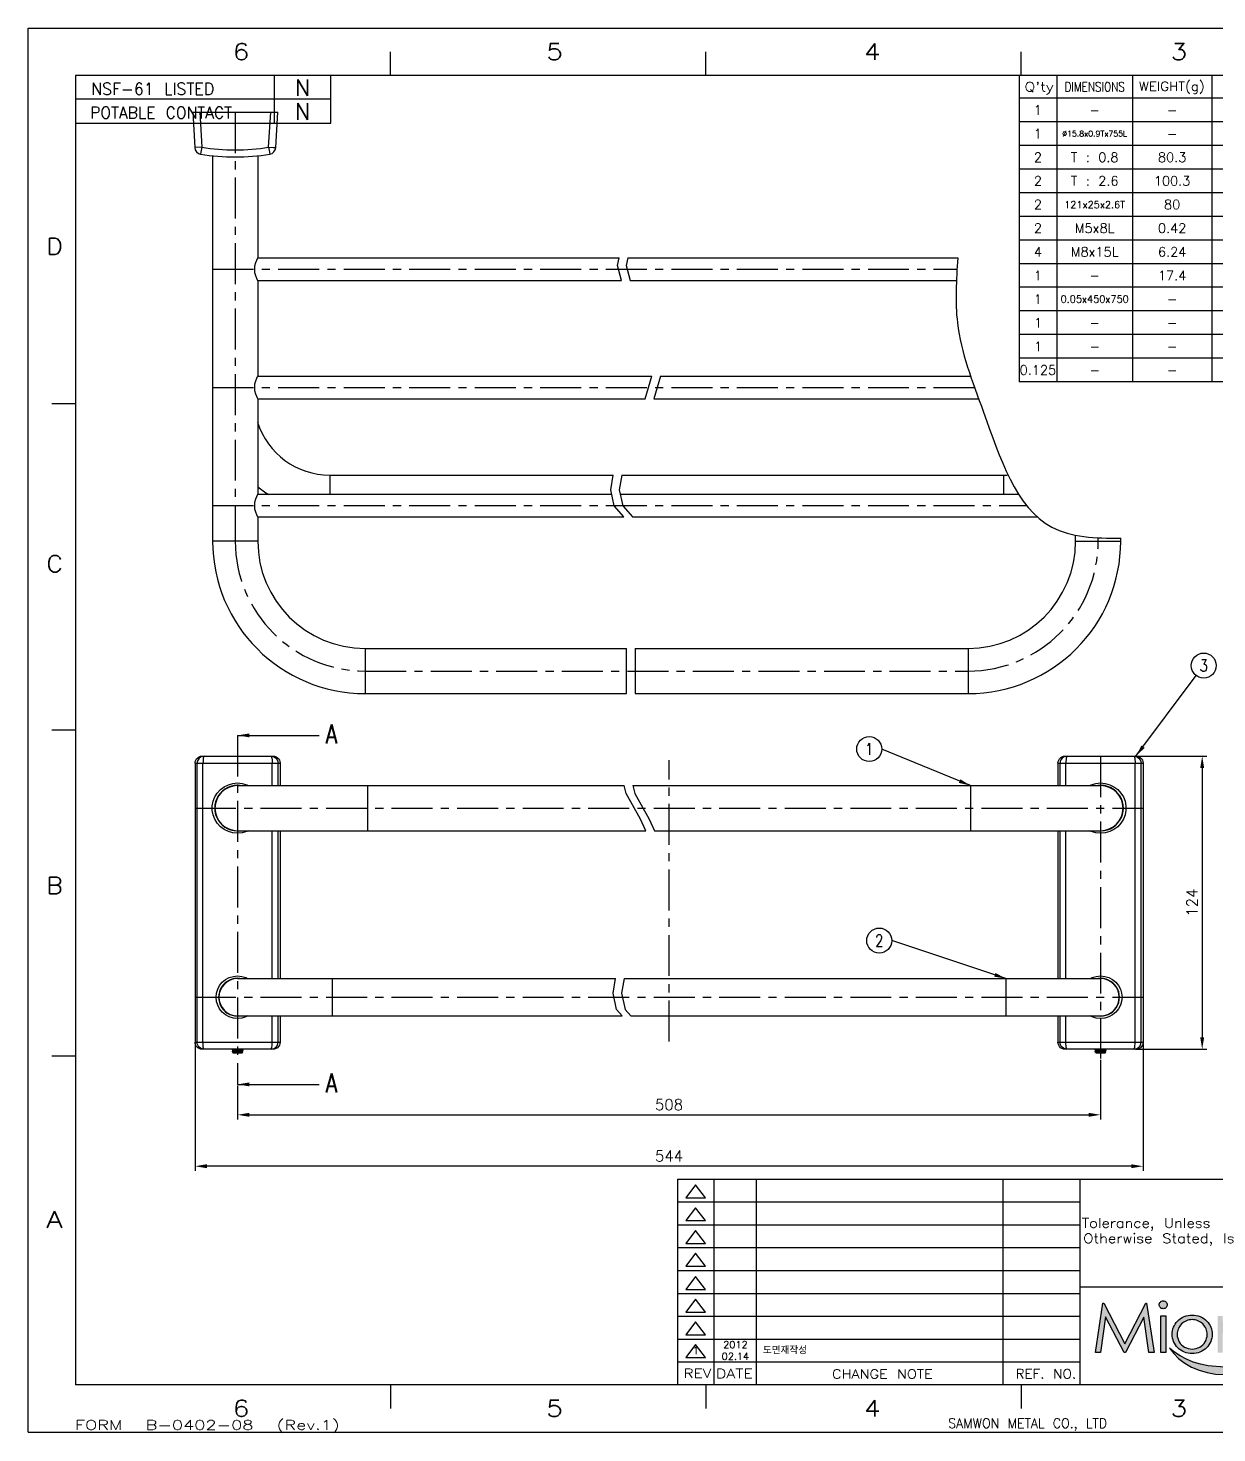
# Model space of a CAD drawing. Extents: x -7528 to -7108, y -1464 to -1167.
# Drawn here: x -7527.5 to -7276.1, y -1463.8 to -1166.6 of the extents above; entities that cross this region are included whole.
import ezdxf
from ezdxf.enums import TextEntityAlignment as Align

# ---------------------------------------------------------------- set-up
doc = ezdxf.new("R2010")
doc.units = 0
doc.header["$LTSCALE"] = 23.1
doc.header["$MEASUREMENT"] = 0
doc.linetypes.add('CENTER', pattern=[0.6, 0.375, -0.075, 0.075, -0.075])
doc.layers.get('0').update_dxf_attribs({"linetype": 'CONTINUOUS'})
doc.layers.get('Defpoints').update_dxf_attribs({"linetype": 'CONTINUOUS'})
doc.layers.add('DEFAULT', color=7, linetype='CONTINUOUS')
doc.styles.add('a', font='txt.shx', dxfattribs={"height": 3.5, "bigfont": 'whgtxt.shx'})
doc.styles.add('GHS', font='romans', dxfattribs={"bigfont": 'ghs'})
doc.styles.get("Standard").update_dxf_attribs({"font": 'txt.shx', "bigfont": 'whgtxt.shx'})
doc.styles.add('TEXTSTYLE_0', font='txt.shx', dxfattribs={"width": 0.8, "bigfont": 'whgtxt.shx'})
doc.dimstyles.get("Standard").update_dxf_attribs({"dimtxt": 2.5, "dimasz": 0.18, "dimexe": 0.18, "dimexo": 0.0625, "dimgap": 0.09, "dimtad": 0, "dimtih": 1, "dimtoh": 1, "dimdec": 4, "dimzin": 0, "dimdsep": 46, "dimtxsty": 'Standard', "dimcen": 0.09, "dimadec": 0, "dimazin": 0, "dimtp": 0.001, "dimtm": 0.001, "dimtfac": 1, "dimtdec": 4, "dimtofl": 0, "dimtmove": 0, "dimatfit": 0, "dimfxl": 0, "dimtolj": 1, "dimtzin": 0, "dimarcsym": 0})
doc.dimstyles.new('STANDARD$7', dxfattribs={"dimtxt": 3.5, "dimasz": 3, "dimexe": 1, "dimexo": 0.0625, "dimgap": 1, "dimtad": 1, "dimdec": 4, "dimzin": 0, "dimdsep": 46, "dimtxsty": 'GHS', "dimcen": 1, "dimclrt": 2, "dimadec": 0, "dimazin": 0, "dimtfac": 1, "dimtdec": 4, "dimtofl": 0, "dimtmove": 0, "dimatfit": 3, "dimfxl": 0, "dimtolj": 1, "dimtzin": 0, "dimarcsym": 0})

# ---------------------------------------------------------------- blocks, each defined once
blk = doc.blocks.new('*D57')
at = {"color": 2, "lineweight": -2}
for p, q in [((-7293.32, -1320.65), (-7278.19, -1320.65)), ((-7279.19, -1323.15), (-7279.19, -1380.15)), ((-7293.32, -1382.65), (-7278.19, -1382.65))]:
    blk.add_line(p, q, dxfattribs=at)
at = {"color": 2}
for points in [[(-7279.61, -1323.15), (-7278.78, -1323.15), (-7279.19, -1320.65)], [(-7279.61, -1380.15), (-7278.78, -1380.15), (-7279.19, -1382.65)]]:
    blk.add_solid(points, dxfattribs=at)
at = {"layer": 'Defpoints', "color": 0}
for p in [(-7293.62, -1320.65), (-7293.62, -1382.65), (-7279.19, -1382.65)]:
    blk.add_point(p, dxfattribs=at)
at = {"color": 2, "insert": (-7281.34, -1351.65), "char_height": 2.3, "attachment_point": 5, "rotation": 90}
blk.add_mtext('\\A1;124', dxfattribs=at)
blk = doc.blocks.new('*D60')
at = {"color": 2, "lineweight": -2}
for p, q in [((-7300.7, -1384.93), (-7300.7, -1397.53)), ((-7483.2, -1390.39), (-7483.2, -1397.53)), ((-7480.7, -1396.53), (-7303.2, -1396.53))]:
    blk.add_line(p, q, dxfattribs=at)
at = {"color": 2}
for points in [[(-7480.7, -1396.11), (-7480.7, -1396.94), (-7483.2, -1396.53)], [(-7303.2, -1396.11), (-7303.2, -1396.94), (-7300.7, -1396.53)]]:
    blk.add_solid(points, dxfattribs=at)
at = {"layer": 'Defpoints', "color": 0}
for p in [(-7300.7, -1384.63), (-7483.2, -1390.09), (-7300.7, -1396.53)]:
    blk.add_point(p, dxfattribs=at)
at = {"color": 2, "insert": (-7391.95, -1394.38), "char_height": 2.3, "attachment_point": 5}
blk.add_mtext('\\A1;508', dxfattribs=at)
blk = doc.blocks.new('*D61')
at = {"color": 2, "lineweight": -2}
for p, q in [((-7492.2, -1381.45), (-7492.2, -1408.4)), ((-7291.7, -1381.45), (-7291.7, -1408.4)), ((-7294.2, -1407.4), (-7489.7, -1407.4))]:
    blk.add_line(p, q, dxfattribs=at)
at = {"color": 2}
for points in [[(-7489.7, -1406.99), (-7489.7, -1407.82), (-7492.2, -1407.4)], [(-7294.2, -1406.99), (-7294.2, -1407.82), (-7291.7, -1407.4)]]:
    blk.add_solid(points, dxfattribs=at)
at = {"layer": 'Defpoints', "color": 0}
for p in [(-7492.2, -1381.15), (-7291.7, -1381.15), (-7492.2, -1407.4)]:
    blk.add_point(p, dxfattribs=at)
at = {"color": 2, "insert": (-7391.95, -1405.25), "char_height": 2.3, "attachment_point": 5}
blk.add_mtext('\\A1;544', dxfattribs=at)

msp = doc.modelspace()

# ---------------------------------------------------------------- hatches: boundary and pattern name
h = msp.add_hatch(color=256)
h.paths.add_polyline_path([(-7263.5, -1443.029, 0.177414), (-7264.397, -1440.385, 0.23814), (-7267.716, -1438.885, 0.23622), (-7270.937, -1440.35, 0.168644), (-7271.886, -1442.974, 0.18844), (-7270.766, -1445.779, 0.215075), (-7267.657, -1447.02, 0.08039), (-7266.051, -1446.76, 0.100124), (-7264.773, -1446.002, 0.098381), (-7263.771, -1444.693), (-7264.652, -1444.251), (-7265.542, -1445.352), (-7266.539, -1445.899), (-7267.746, -1446.105, -0.193025), (-7269.905, -1445.242, -0.201459), (-7270.809, -1443.029)])
h.paths.add_polyline_path([(-7264.646, -1442.171), (-7270.704, -1442.171, -0.144845), (-7269.754, -1440.572, -0.183897), (-7267.697, -1439.84, -0.093369), (-7266.314, -1440.131, -0.105337), (-7265.256, -1440.899, -0.110183)], flags=16)
h.paths.add_polyline_path([(-7275.942, -1446.825), (-7274.872, -1446.825), (-7274.872, -1444.208, -0.058038), (-7274.678, -1441.535, -0.1465159), (-7273.942, -1440.268, -0.1857959), (-7272.931, -1439.856), (-7272.378, -1439.991), (-7271.833, -1439.149, 0.1239), (-7272.759, -1438.885, 0.142135), (-7273.864, -1439.214, 0.104474), (-7274.872, -1440.211), (-7274.872, -1439.079), (-7275.942, -1439.079)])
h.paths.add_polyline_path([(-7278.202, -1440.179, 0.204192), (-7281.31, -1438.885, 0.215007), (-7284.424, -1440.186, 0.18764), (-7285.544, -1442.974, 0.195091), (-7284.361, -1445.807, 0.200977), (-7281.31, -1447.02, 0.210095), (-7278.266, -1445.807, 0.194011), (-7277.081, -1442.974, 0.190668)])
h.paths.add_polyline_path([(-7278.143, -1442.993, -0.126459), (-7278.569, -1444.558, -0.132783), (-7279.72, -1445.678, -0.127093), (-7281.313, -1446.072, -0.117199), (-7282.906, -1445.678, -0.1407238), (-7284.07, -1444.536, -0.1276656), (-7284.483, -1442.993, -0.20054), (-7283.549, -1440.774, -0.204469), (-7281.313, -1439.856, -0.203847), (-7279.081, -1440.774, -0.210414)], flags=16)
h.paths.add_polyline_path([(-7286.83, -1437.3, 0.196859), (-7286.578, -1436.773, 0.221613), (-7286.83, -1436.14, 0.199951), (-7287.442, -1435.898, 0.199842), (-7288.046, -1436.14, 0.213899), (-7288.299, -1436.723, 0.204524), (-7288.046, -1437.3, 0.199842), (-7287.442, -1437.542, 0.199951)])
h.paths.add_polyline_path([(-7290.965, -1436.351), (-7291.136, -1436.351), (-7295.562, -1444.948), (-7300.027, -1436.351), (-7300.21, -1436.351), (-7301.771, -1446.825), (-7300.711, -1446.825), (-7299.636, -1439.282), (-7295.718, -1446.825), (-7295.427, -1446.825), (-7291.547, -1439.338), (-7290.461, -1446.825), (-7289.387, -1446.825)])
h.paths.add_polyline_path([(-7286.916, -1439.079), (-7287.96, -1439.079), (-7287.96, -1446.825), (-7286.916, -1446.825)])
msp.add_hatch(color=1).paths.add_polyline_path([(-7274.476, -1451.468), (-7272.591, -1451.363), (-7270.792, -1451.058), (-7269.096, -1450.569), (-7267.523, -1449.909), (-7266.093, -1449.093), (-7264.824, -1448.137), (-7263.735, -1447.054), (-7262.847, -1445.861), (-7263.898, -1446.747), (-7265.089, -1447.543), (-7266.408, -1448.24), (-7267.842, -1448.831), (-7269.378, -1449.305), (-7271.005, -1449.655), (-7274.476, -1449.945), (-7277.946, -1449.655), (-7279.572, -1449.305), (-7281.109, -1448.831), (-7282.543, -1448.24), (-7283.862, -1447.543), (-7285.053, -1446.747), (-7286.103, -1445.861), (-7285.215, -1447.054), (-7284.127, -1448.137), (-7282.858, -1449.093), (-7281.428, -1449.909), (-7279.855, -1450.569), (-7278.159, -1451.058), (-7276.36, -1451.363)])

# ---------------------------------------------------------------- linework, layer by layer
at = {"color": 2, "linetype": 'Continuous'}
for p, q in [((-7527.502, -1166.645), (-7107.502, -1166.645)), ((-7527.502, -1463.645), (-7527.502, -1166.645)), ((-7450.834, -1176.645), (-7450.834, -1171.645)), ((-7384.168, -1176.645), (-7384.168, -1171.645)), ((-7475.413, -1186.73), (-7475.413, -1176.682)), ((-7463.469, -1186.73), (-7463.469, -1176.682)), ((-7317.932, -1176.645), (-7317.932, -1181.476)), ((-7309.94, -1176.645), (-7309.94, -1181.476)), ((-7293.94, -1176.645), (-7293.94, -1181.476)), ((-7277.18, -1176.645), (-7277.18, -1181.476)), ((-7463.469, -1181.706), (-7517.57, -1181.706)), ((-7117.503, -1181.475), (-7317.941, -1181.475)), ((-7317.933, -1181.475), (-7317.933, -1186.475)), ((-7117.503, -1181.475), (-7317.933, -1181.475)), ((-7309.933, -1181.475), (-7309.933, -1186.475)), ((-7293.933, -1181.475), (-7293.933, -1186.475)), ((-7277.173, -1181.475), (-7277.173, -1186.475)), ((-7491.196, -1184.408), (-7490.769, -1191.83)), ((-7476.628, -1191.83), (-7476.201, -1184.408)), ((-7517.57, -1186.73), (-7463.469, -1186.73)), ((-7117.503, -1186.475), (-7317.933, -1186.475)), ((-7317.933, -1186.476), (-7317.933, -1191.476)), ((-7309.933, -1186.476), (-7309.933, -1191.476)), ((-7293.933, -1186.476), (-7293.933, -1191.476)), ((-7277.173, -1186.476), (-7277.173, -1191.476)), ((-7117.503, -1191.476), (-7317.933, -1191.476)), ((-7317.933, -1191.476), (-7317.933, -1196.476)), ((-7309.933, -1191.476), (-7309.933, -1196.476)), ((-7293.933, -1191.476), (-7293.933, -1196.476)), ((-7277.173, -1191.476), (-7277.173, -1196.476)), ((-7490.769, -1191.83), (-7492.266, -1191.916)), ((-7490.769, -1191.83), (-7490.941, -1192.876)), ((-7476.628, -1191.83), (-7476.455, -1192.876)), ((-7476.628, -1191.83), (-7475.57, -1191.891)), ((-7117.503, -1196.476), (-7317.933, -1196.476)), ((-7317.933, -1196.477), (-7317.933, -1201.477)), ((-7309.933, -1196.477), (-7309.933, -1201.477)), ((-7293.933, -1196.477), (-7293.933, -1201.477)), ((-7277.173, -1196.477), (-7277.173, -1201.477)), ((-7117.503, -1201.477), (-7317.933, -1201.477)), ((-7317.933, -1201.477), (-7317.933, -1206.477)), ((-7309.933, -1201.477), (-7309.933, -1206.477)), ((-7293.933, -1201.477), (-7293.933, -1206.477)), ((-7277.173, -1201.477), (-7277.173, -1206.477)), ((-7117.503, -1206.477), (-7317.933, -1206.477)), ((-7317.933, -1206.478), (-7317.933, -1211.478)), ((-7309.933, -1206.478), (-7309.933, -1211.478)), ((-7293.933, -1206.478), (-7293.933, -1211.478)), ((-7277.173, -1206.478), (-7277.173, -1211.478)), ((-7117.503, -1211.478), (-7317.933, -1211.478)), ((-7317.925, -1211.478), (-7317.925, -1216.478)), ((-7309.925, -1211.478), (-7309.925, -1216.478)), ((-7293.925, -1211.478), (-7293.925, -1216.478)), ((-7277.165, -1211.478), (-7277.165, -1216.478)), ((-7317.933, -1216.479), (-7317.933, -1221.479)), ((-7117.495, -1216.478), (-7317.925, -1216.478)), ((-7309.933, -1216.479), (-7309.933, -1221.479)), ((-7293.933, -1216.479), (-7293.933, -1221.479)), ((-7277.173, -1216.479), (-7277.173, -1221.479)), ((-7117.503, -1221.479), (-7317.933, -1221.479)), ((-7317.933, -1221.479), (-7317.933, -1226.479)), ((-7309.933, -1221.479), (-7309.933, -1226.479)), ((-7293.933, -1221.479), (-7293.933, -1226.479)), ((-7277.173, -1221.479), (-7277.173, -1226.479)), ((-7117.503, -1226.479), (-7317.933, -1226.479)), ((-7317.925, -1226.48), (-7317.925, -1231.48)), ((-7309.925, -1226.48), (-7309.925, -1231.48)), ((-7293.925, -1226.48), (-7293.925, -1231.48)), ((-7277.165, -1226.48), (-7277.165, -1231.48)), ((-7117.495, -1231.48), (-7317.925, -1231.48)), ((-7317.916, -1231.481), (-7317.916, -1236.481)), ((-7309.916, -1231.481), (-7309.916, -1236.481)), ((-7293.916, -1231.481), (-7293.916, -1236.481)), ((-7277.156, -1231.481), (-7277.156, -1236.481)), ((-7317.933, -1236.481), (-7317.933, -1241.481)), ((-7117.486, -1236.481), (-7317.916, -1236.481)), ((-7309.933, -1236.481), (-7309.933, -1241.481)), ((-7293.933, -1236.481), (-7293.933, -1241.481)), ((-7277.173, -1236.481), (-7277.173, -1241.481)), ((-7117.503, -1241.481), (-7317.933, -1241.481)), ((-7517.502, -1246.145), (-7522.502, -1246.145)), ((-7463.698, -1261.208), (-7463.698, -1265.258)), ((-7321.192, -1261.208), (-7321.192, -1265.258)), ((-7478.923, -1275.158), (-7488.473, -1275.158)), ((-7305.967, -1275.158), (-7296.417, -1275.158)), ((-7456.198, -1297.883), (-7456.198, -1307.433)), ((-7328.692, -1297.883), (-7328.692, -1307.433)), ((-7492.202, -1322.153), (-7474.202, -1322.153)), ((-7491.77, -1381.153), (-7491.77, -1322.153)), ((-7490.272, -1320.653), (-7490.658, -1320.703)), ((-7490.516, -1381.153), (-7490.516, -1322.153)), ((-7476.132, -1320.653), (-7475.746, -1320.703)), ((-7475.888, -1326.878), (-7475.888, -1322.153)), ((-7475.746, -1320.703), (-7475.384, -1320.853)), ((-7474.634, -1326.878), (-7474.634, -1322.153)), ((-7309.695, -1322.153), (-7291.695, -1322.153)), ((-7309.264, -1326.878), (-7309.264, -1322.153)), ((-7308.01, -1326.878), (-7308.01, -1322.153)), ((-7293.381, -1381.153), (-7293.381, -1322.153)), ((-7292.127, -1381.153), (-7292.127, -1322.153)), ((-7455.702, -1326.878), (-7455.702, -1336.428)), ((-7328.195, -1326.878), (-7328.195, -1336.428)), ((-7475.888, -1367.703), (-7475.888, -1336.428)), ((-7474.634, -1367.703), (-7474.634, -1336.428)), ((-7309.264, -1367.703), (-7309.264, -1336.428)), ((-7308.01, -1367.703), (-7308.01, -1336.428)), ((-7463.202, -1367.703), (-7463.202, -1375.603)), ((-7320.695, -1367.703), (-7320.695, -1375.603)), ((-7475.888, -1381.153), (-7475.888, -1375.603)), ((-7474.634, -1381.153), (-7474.634, -1375.603)), ((-7309.264, -1381.153), (-7309.264, -1375.603)), ((-7308.01, -1381.153), (-7308.01, -1375.603)), ((-7492.202, -1381.153), (-7474.202, -1381.153)), ((-7309.695, -1381.153), (-7291.695, -1381.153)), ((-7517.502, -1384.145), (-7522.502, -1384.145)), ((-7490.272, -1382.653), (-7490.66, -1382.601)), ((-7484.377, -1382.723), (-7484.377, -1382.783)), ((-7484.377, -1382.783), (-7484.372, -1382.789)), ((-7484.377, -1383.123), (-7484.377, -1383.183)), ((-7484.377, -1383.183), (-7484.372, -1383.189)), ((-7484.261, -1382.653), (-7484.372, -1382.717)), ((-7484.372, -1382.789), (-7484.202, -1382.887)), ((-7484.196, -1383.015), (-7484.372, -1383.117)), ((-7484.372, -1383.189), (-7484.202, -1383.287)), ((-7484.202, -1382.884), (-7484.202, -1383.018)), ((-7484.202, -1383.284), (-7484.202, -1383.402)), ((-7484.153, -1383.402), (-7484.202, -1383.402)), ((-7484.201, -1383.403), (-7482.203, -1383.403)), ((-7482.208, -1382.691), (-7482.143, -1382.653)), ((-7482.208, -1383.091), (-7482.032, -1382.989)), ((-7482.203, -1383.403), (-7482.088, -1383.287)), ((-7482.202, -1382.687), (-7482.202, -1382.822)), ((-7482.032, -1382.917), (-7482.202, -1382.818)), ((-7482.202, -1383.087), (-7482.202, -1383.222)), ((-7482.089, -1383.283), (-7482.202, -1383.218)), ((-7482.088, -1383.287), (-7482.089, -1383.283)), ((-7482.088, -1383.287), (-7482.088, -1383.287)), ((-7482.027, -1382.983), (-7482.032, -1382.989)), ((-7482.027, -1382.983), (-7482.027, -1382.923)), ((-7476.132, -1382.653), (-7475.746, -1382.602)), ((-7475.746, -1382.602), (-7475.728, -1382.595)), ((-7301.87, -1382.723), (-7301.87, -1382.783)), ((-7301.87, -1382.783), (-7301.865, -1382.789)), ((-7301.87, -1383.123), (-7301.87, -1383.183)), ((-7301.87, -1383.183), (-7301.865, -1383.189)), ((-7301.755, -1382.653), (-7301.865, -1382.717)), ((-7301.865, -1382.789), (-7301.695, -1382.887)), ((-7301.689, -1383.015), (-7301.865, -1383.117)), ((-7301.865, -1383.189), (-7301.695, -1383.287)), ((-7301.695, -1382.884), (-7301.695, -1383.018)), ((-7301.695, -1383.284), (-7301.695, -1383.402)), ((-7301.647, -1383.402), (-7301.695, -1383.402)), ((-7301.694, -1383.403), (-7299.696, -1383.403)), ((-7299.702, -1382.691), (-7299.636, -1382.653)), ((-7299.702, -1383.091), (-7299.526, -1382.989)), ((-7299.696, -1383.403), (-7299.581, -1383.287)), ((-7299.695, -1382.687), (-7299.695, -1382.822)), ((-7299.526, -1382.917), (-7299.695, -1382.818)), ((-7299.695, -1383.087), (-7299.695, -1383.222)), ((-7299.583, -1383.283), (-7299.695, -1383.218)), ((-7299.581, -1383.287), (-7299.583, -1383.283)), ((-7299.581, -1383.287), (-7299.581, -1383.287)), ((-7299.52, -1382.983), (-7299.526, -1382.989)), ((-7299.52, -1382.983), (-7299.52, -1382.923)), ((-7390.147, -1410.115), (-7305.007, -1410.115)), ((-7386.329, -1411.357), (-7388.386, -1414.1)), ((-7384.273, -1414.1), (-7386.329, -1411.357)), ((-7382.408, -1453.645), (-7382.408, -1410.115)), ((-7373.42, -1453.645), (-7373.42, -1410.115)), ((-7321.271, -1453.649), (-7321.271, -1410.12)), ((-7388.386, -1414.1), (-7384.273, -1414.1)), ((-7390.147, -1414.952), (-7305.007, -1414.952)), ((-7386.329, -1416.174), (-7388.386, -1418.917)), ((-7384.273, -1418.917), (-7386.329, -1416.174)), ((-7390.147, -1419.789), (-7305.007, -1419.789)), ((-7388.386, -1418.917), (-7384.273, -1418.917)), ((-7386.329, -1420.998), (-7388.386, -1423.74)), ((-7384.273, -1423.74), (-7386.329, -1420.998)), ((-7390.147, -1424.625), (-7305.007, -1424.625)), ((-7388.386, -1423.74), (-7384.273, -1423.74)), ((-7386.329, -1425.79), (-7388.386, -1428.533)), ((-7384.273, -1428.533), (-7386.329, -1425.79)), ((-7388.386, -1428.533), (-7384.273, -1428.533)), ((-7390.147, -1429.462), (-7305.007, -1429.462)), ((-7386.329, -1430.704), (-7388.386, -1433.446)), ((-7384.273, -1433.446), (-7386.329, -1430.704)), ((-7390.147, -1434.298), (-7305.007, -1434.298)), ((-7388.386, -1433.446), (-7384.273, -1433.446)), ((-7305.007, -1432.908), (-7224.719, -1432.908)), ((-7386.329, -1435.521), (-7388.386, -1438.263)), ((-7388.386, -1438.263), (-7384.273, -1438.263)), ((-7384.273, -1438.263), (-7386.329, -1435.521)), ((-7390.147, -1439.135), (-7305.007, -1439.135)), ((-7386.329, -1440.344), (-7388.386, -1443.087)), ((-7384.273, -1443.087), (-7386.329, -1440.344)), ((-7390.147, -1443.972), (-7305.007, -1443.972)), ((-7388.386, -1443.087), (-7384.273, -1443.087)), ((-7386.329, -1445.137), (-7388.386, -1447.879)), ((-7384.273, -1447.879), (-7386.329, -1445.137)), ((-7388.386, -1447.879), (-7384.273, -1447.879)), ((-7450.834, -1453.645), (-7450.834, -1458.645)), ((-7384.168, -1453.645), (-7384.168, -1458.645)), ((-7527.502, -1463.645), (-7107.502, -1463.645))]:
    msp.add_line(p, q, dxfattribs=at)
at = {"color": 7, "linetype": 'Continuous'}
for p, q in [((-7317.502, -1176.645), (-7317.502, -1171.645)), ((-7117.502, -1176.645), (-7517.502, -1176.645)), ((-7517.502, -1176.645), (-7517.502, -1453.645)), ((-7492.698, -1184.408), (-7492.266, -1191.916)), ((-7492.698, -1184.408), (-7474.698, -1184.408)), ((-7475.13, -1191.916), (-7474.698, -1184.408)), ((-7490.947, -1192.915), (-7491.012, -1193.31)), ((-7490.941, -1192.876), (-7490.947, -1192.915)), ((-7488.473, -1193.622), (-7488.473, -1275.158)), ((-7478.923, -1193.622), (-7478.923, -1215.233)), ((-7476.455, -1192.876), (-7476.384, -1193.31)), ((-7475.57, -1191.891), (-7475.13, -1191.916)), ((-7478.923, -1215.258), (-7402.504, -1215.258)), ((-7402.852, -1216.841), (-7402.504, -1215.258)), ((-7400.687, -1215.258), (-7401.035, -1216.841)), ((-7400.687, -1215.258), (-7330.882, -1215.258)), ((-7402.011, -1220.058), (-7402.852, -1216.841)), ((-7401.035, -1216.841), (-7400.193, -1220.058)), ((-7478.984, -1219.96), (-7479.148, -1219.604)), ((-7478.923, -1220.083), (-7478.984, -1219.96)), ((-7478.923, -1220.058), (-7402.011, -1220.058)), ((-7478.923, -1220.083), (-7478.923, -1240.233)), ((-7400.193, -1220.058), (-7331.17, -1220.058)), ((-7478.936, -1240.258), (-7478.923, -1240.233)), ((-7478.923, -1240.258), (-7395.592, -1240.258)), ((-7396.985, -1245.058), (-7395.592, -1240.258)), ((-7393.774, -1240.258), (-7395.168, -1245.058)), ((-7393.774, -1240.258), (-7328.188, -1240.258)), ((-7478.923, -1245.083), (-7478.936, -1245.058)), ((-7478.923, -1245.058), (-7396.985, -1245.058)), ((-7478.923, -1245.083), (-7478.923, -1265.233)), ((-7395.168, -1245.058), (-7326.477, -1245.058)), ((-7463.698, -1261.208), (-7403.78, -1261.208)), ((-7404.291, -1264.319), (-7403.78, -1261.208)), ((-7401.963, -1261.208), (-7402.473, -1264.319)), ((-7401.963, -1261.208), (-7321.192, -1261.208)), ((-7478.936, -1265.258), (-7478.923, -1265.233)), ((-7478.923, -1265.258), (-7404.089, -1265.258)), ((-7403.557, -1267.725), (-7404.291, -1264.319)), ((-7402.473, -1264.319), (-7401.739, -1267.725)), ((-7402.271, -1265.258), (-7318.015, -1265.258)), ((-7401.508, -1270.058), (-7403.557, -1267.725)), ((-7401.739, -1267.725), (-7399.691, -1270.058)), ((-7478.923, -1270.083), (-7478.936, -1270.058)), ((-7478.923, -1270.058), (-7401.508, -1270.058)), ((-7478.923, -1270.083), (-7478.923, -1275.158)), ((-7399.691, -1270.058), (-7314.066, -1270.058)), ((-7305.967, -1275.158), (-7305.967, -1273.911)), ((-7296.417, -1275.158), (-7296.417, -1274.571)), ((-7456.198, -1297.883), (-7400.928, -1297.883)), ((-7400.928, -1307.433), (-7400.928, -1297.883)), ((-7399.11, -1297.883), (-7399.11, -1307.433)), ((-7399.11, -1297.883), (-7328.692, -1297.883)), ((-7456.198, -1307.433), (-7400.928, -1307.433)), ((-7399.11, -1307.433), (-7328.692, -1307.433)), ((-7517.502, -1315.145), (-7522.502, -1315.145)), ((-7492.202, -1322.153), (-7492.202, -1381.153)), ((-7490.7, -1320.653), (-7475.704, -1320.653)), ((-7474.202, -1322.153), (-7474.202, -1326.878)), ((-7309.695, -1322.153), (-7309.695, -1326.878)), ((-7308.193, -1320.653), (-7293.198, -1320.653)), ((-7308.152, -1320.703), (-7308.169, -1320.71)), ((-7307.766, -1320.653), (-7308.152, -1320.703)), ((-7293.625, -1320.653), (-7293.239, -1320.703)), ((-7293.239, -1320.703), (-7293.222, -1320.71)), ((-7291.695, -1322.153), (-7291.695, -1381.153)), ((-7483.202, -1326.878), (-7401.43, -1326.878)), ((-7400.991, -1328.555), (-7401.43, -1326.878)), ((-7399.612, -1326.878), (-7399.174, -1328.555)), ((-7399.612, -1326.878), (-7300.696, -1326.878)), ((-7397.979, -1334.019), (-7400.991, -1328.555)), ((-7399.174, -1328.555), (-7396.161, -1334.019)), ((-7396.875, -1336.428), (-7397.979, -1334.019)), ((-7396.161, -1334.019), (-7395.057, -1336.428)), ((-7483.202, -1336.428), (-7396.875, -1336.428)), ((-7474.202, -1336.428), (-7474.202, -1367.703)), ((-7395.057, -1336.428), (-7300.696, -1336.428)), ((-7309.695, -1336.428), (-7309.695, -1367.703)), ((-7483.202, -1367.703), (-7403.284, -1367.703)), ((-7403.795, -1370.813), (-7403.284, -1367.703)), ((-7401.466, -1367.703), (-7401.977, -1370.813)), ((-7401.466, -1367.703), (-7300.696, -1367.703)), ((-7403.06, -1374.22), (-7403.795, -1370.813)), ((-7401.977, -1370.813), (-7401.243, -1374.22)), ((-7483.202, -1375.603), (-7401.846, -1375.603)), ((-7474.202, -1375.603), (-7474.202, -1381.153)), ((-7401.846, -1375.603), (-7403.06, -1374.22)), ((-7401.243, -1374.22), (-7400.029, -1375.603)), ((-7400.029, -1375.603), (-7300.696, -1375.603)), ((-7309.695, -1375.603), (-7309.695, -1381.153)), ((-7475.704, -1382.653), (-7490.7, -1382.653)), ((-7308.154, -1382.601), (-7308.515, -1382.451)), ((-7293.198, -1382.653), (-7308.193, -1382.653)), ((-7307.766, -1382.653), (-7308.154, -1382.601)), ((-7293.625, -1382.653), (-7293.239, -1382.602)), ((-7293.239, -1382.602), (-7292.878, -1382.453)), ((-7390.147, -1410.115), (-7390.147, -1453.645)), ((-7305.007, -1453.649), (-7305.007, -1410.115)), ((-7305.007, -1410.116), (-7117.502, -1410.116)), ((-7390.147, -1448.808), (-7305.007, -1448.808)), ((-7117.502, -1453.645), (-7517.502, -1453.645)), ((-7317.502, -1453.645), (-7317.502, -1458.645))]:
    msp.add_line(p, q, dxfattribs=at)
at = {"color": 1, "linetype": 'CENTER'}
for p, q in [((-7483.698, -1184.408), (-7483.698, -1275.158)), ((-7488.473, -1217.658), (-7331.041, -1217.658)), ((-7488.473, -1242.658), (-7327.347, -1242.658)), ((-7488.473, -1267.658), (-7316.313, -1267.658)), ((-7301.192, -1275.158), (-7301.192, -1274.468)), ((-7456.198, -1302.658), (-7328.692, -1302.658)), ((-7483.202, -1316.268), (-7483.202, -1390.089)), ((-7391.949, -1381.02), (-7391.949, -1321.5)), ((-7300.696, -1320.653), (-7300.696, -1384.626)), ((-7492.202, -1331.653), (-7291.695, -1331.653)), ((-7492.202, -1371.653), (-7291.695, -1371.653))]:
    msp.add_line(p, q, dxfattribs=at)
at = {"color": 7, "linetype": 'Continuous'}
for points in [[(-7479.146, -1215.708), (-7478.984, -1215.355), (-7478.923, -1215.233)], [(-7479.585, -1217.658), (-7479.52, -1216.927), (-7479.35, -1216.249), (-7479.146, -1215.708)], [(-7479.148, -1219.604), (-7479.35, -1219.068), (-7479.519, -1218.394), (-7479.585, -1217.658)], [(-7479.585, -1242.658), (-7479.52, -1241.927), (-7479.35, -1241.249), (-7479.146, -1240.708)], [(-7479.146, -1240.708), (-7478.984, -1240.355), (-7478.936, -1240.258)], [(-7479.148, -1244.604), (-7479.35, -1244.068), (-7479.519, -1243.394), (-7479.585, -1242.658)], [(-7478.936, -1245.058), (-7478.984, -1244.96), (-7479.148, -1244.604)], [(-7479.585, -1267.658), (-7479.52, -1266.927), (-7479.35, -1266.249), (-7479.146, -1265.708)], [(-7479.146, -1265.708), (-7478.984, -1265.355), (-7478.936, -1265.258)], [(-7479.148, -1269.604), (-7479.35, -1269.067), (-7479.519, -1268.394), (-7479.585, -1267.658)], [(-7478.936, -1270.058), (-7478.984, -1269.96), (-7479.148, -1269.604)], [(-7492.202, -1322.153), (-7492.165, -1321.823), (-7492.053, -1321.502), (-7491.873, -1321.216), (-7491.638, -1320.981), (-7491.352, -1320.801), (-7491.03, -1320.689), (-7490.7, -1320.653)], [(-7475.704, -1320.653), (-7475.374, -1320.689), (-7475.052, -1320.801), (-7474.766, -1320.981), (-7474.531, -1321.216), (-7474.351, -1321.502), (-7474.239, -1321.823), (-7474.202, -1322.153)], [(-7309.695, -1322.153), (-7309.659, -1321.823), (-7309.547, -1321.502), (-7309.366, -1321.216), (-7309.132, -1320.981), (-7308.845, -1320.801), (-7308.523, -1320.689), (-7308.193, -1320.653)], [(-7307.766, -1320.653), (-7307.829, -1320.704), (-7307.888, -1320.854)], [(-7293.625, -1320.653), (-7293.562, -1320.704), (-7293.503, -1320.854)], [(-7293.198, -1320.653), (-7292.868, -1320.689), (-7292.546, -1320.801), (-7292.259, -1320.981), (-7292.025, -1321.216), (-7291.844, -1321.502), (-7291.732, -1321.823), (-7291.695, -1322.153)], [(-7483.202, -1336.978), (-7484.192, -1336.887), (-7485.154, -1336.616), (-7486.047, -1336.174), (-7486.842, -1335.577), (-7487.51, -1334.847), (-7488.03, -1334.01), (-7488.385, -1333.097), (-7488.564, -1332.139), (-7488.564, -1331.165), (-7488.385, -1330.207), (-7488.03, -1329.294), (-7487.51, -1328.457), (-7486.841, -1327.727), (-7486.046, -1327.131), (-7485.152, -1326.689), (-7484.191, -1326.418), (-7483.202, -1326.328)], [(-7483.202, -1326.328), (-7482.212, -1326.418), (-7481.25, -1326.69), (-7480.87, -1326.878)], [(-7480.87, -1336.428), (-7481.251, -1336.616), (-7482.213, -1336.887), (-7483.202, -1336.978)], [(-7483.202, -1376.153), (-7484.091, -1376.066), (-7484.95, -1375.807), (-7485.74, -1375.388), (-7486.43, -1374.824), (-7486.994, -1374.14), (-7487.411, -1373.362), (-7487.667, -1372.523), (-7487.753, -1371.652), (-7487.666, -1370.781), (-7487.411, -1369.942), (-7486.994, -1369.164), (-7486.429, -1368.48), (-7485.739, -1367.917), (-7484.949, -1367.498), (-7484.09, -1367.239), (-7483.202, -1367.153)], [(-7483.202, -1367.153), (-7482.313, -1367.239), (-7481.453, -1367.498), (-7481.069, -1367.703)], [(-7481.069, -1375.603), (-7481.454, -1375.808), (-7482.313, -1376.066), (-7483.202, -1376.153)], [(-7490.7, -1382.653), (-7491.03, -1382.616), (-7491.352, -1382.504), (-7491.638, -1382.324), (-7491.873, -1382.09), (-7492.053, -1381.803), (-7492.165, -1381.482), (-7492.202, -1381.153)], [(-7474.202, -1381.153), (-7474.239, -1381.482), (-7474.351, -1381.803), (-7474.531, -1382.09), (-7474.766, -1382.324), (-7475.052, -1382.504), (-7475.374, -1382.616), (-7475.704, -1382.653)], [(-7308.193, -1382.653), (-7308.523, -1382.616), (-7308.845, -1382.504), (-7309.132, -1382.324), (-7309.366, -1382.09), (-7309.547, -1381.803), (-7309.659, -1381.482), (-7309.695, -1381.153)], [(-7291.695, -1381.153), (-7291.732, -1381.482), (-7291.844, -1381.803), (-7292.025, -1382.09), (-7292.259, -1382.324), (-7292.546, -1382.504), (-7292.868, -1382.616), (-7293.198, -1382.653)], [(-7307.766, -1382.653), (-7307.829, -1382.601), (-7307.888, -1382.451), (-7307.939, -1382.212)]]:
    msp.add_lwpolyline(points, dxfattribs=at)
at = {"color": 2, "linetype": 'Continuous'}
for points in [[(-7490.658, -1320.703), (-7491.02, -1320.853), (-7491.33, -1321.091), (-7491.569, -1321.402), (-7491.719, -1321.764), (-7491.77, -1322.153)], [(-7490.394, -1320.854), (-7490.445, -1321.092), (-7490.484, -1321.403), (-7490.508, -1321.764), (-7490.516, -1322.153)], [(-7490.272, -1320.653), (-7490.336, -1320.704), (-7490.394, -1320.854)], [(-7476.132, -1320.653), (-7476.068, -1320.704), (-7476.01, -1320.854), (-7475.959, -1321.092)], [(-7475.959, -1321.092), (-7475.92, -1321.403), (-7475.896, -1321.764), (-7475.888, -1322.153)], [(-7475.384, -1320.853), (-7475.074, -1321.091), (-7474.835, -1321.402), (-7474.685, -1321.764), (-7474.634, -1322.153)], [(-7308.169, -1320.71), (-7308.513, -1320.853), (-7308.824, -1321.091), (-7309.062, -1321.402), (-7309.212, -1321.764), (-7309.264, -1322.153)], [(-7307.888, -1320.854), (-7307.938, -1321.092), (-7307.977, -1321.403), (-7308.001, -1321.764), (-7308.01, -1322.153)], [(-7293.503, -1320.854), (-7293.453, -1321.092), (-7293.414, -1321.403), (-7293.389, -1321.764), (-7293.381, -1322.153)], [(-7293.222, -1320.71), (-7292.878, -1320.853), (-7292.567, -1321.091), (-7292.329, -1321.402), (-7292.179, -1321.764), (-7292.127, -1322.153)], [(-7303.027, -1326.878), (-7302.646, -1326.689), (-7301.685, -1326.418), (-7300.696, -1326.328)], [(-7300.696, -1326.328), (-7299.706, -1326.418), (-7298.744, -1326.69), (-7297.85, -1327.132), (-7297.056, -1327.728), (-7296.387, -1328.458), (-7295.867, -1329.295), (-7295.513, -1330.208), (-7295.333, -1331.167), (-7295.333, -1332.14), (-7295.513, -1333.098), (-7295.867, -1334.011), (-7296.388, -1334.848), (-7297.057, -1335.578), (-7297.851, -1336.174), (-7298.745, -1336.616), (-7299.706, -1336.887), (-7300.696, -1336.978)], [(-7300.696, -1336.978), (-7301.685, -1336.887), (-7302.647, -1336.616), (-7303.027, -1336.428)], [(-7302.829, -1367.703), (-7302.443, -1367.498), (-7301.584, -1367.239), (-7300.696, -1367.153)], [(-7300.696, -1367.153), (-7299.806, -1367.239), (-7298.947, -1367.498), (-7298.157, -1367.918), (-7297.468, -1368.481), (-7296.903, -1369.165), (-7296.486, -1369.943), (-7296.231, -1370.782), (-7296.145, -1371.653), (-7296.231, -1372.524), (-7296.487, -1373.363), (-7296.904, -1374.141), (-7297.468, -1374.825), (-7298.158, -1375.388), (-7298.948, -1375.808), (-7299.807, -1376.066), (-7300.696, -1376.153)], [(-7300.696, -1376.153), (-7301.584, -1376.066), (-7302.444, -1375.807), (-7302.829, -1375.603)], [(-7490.66, -1382.601), (-7491.022, -1382.451), (-7491.332, -1382.212), (-7491.57, -1381.901), (-7491.719, -1381.539), (-7491.77, -1381.153)], [(-7490.395, -1382.451), (-7490.445, -1382.212), (-7490.484, -1381.901), (-7490.508, -1381.539), (-7490.516, -1381.153)], [(-7475.959, -1382.213), (-7475.92, -1381.903), (-7475.896, -1381.541), (-7475.888, -1381.153)], [(-7475.728, -1382.595), (-7475.384, -1382.453), (-7475.074, -1382.214), (-7474.835, -1381.903), (-7474.685, -1381.541), (-7474.634, -1381.153)], [(-7308.515, -1382.451), (-7308.826, -1382.212), (-7309.064, -1381.901), (-7309.213, -1381.539), (-7309.264, -1381.153)], [(-7307.939, -1382.212), (-7307.977, -1381.901), (-7308.002, -1381.539), (-7308.01, -1381.153)], [(-7293.453, -1382.213), (-7293.414, -1381.903), (-7293.389, -1381.541), (-7293.381, -1381.153)], [(-7292.878, -1382.453), (-7292.567, -1382.214), (-7292.329, -1381.903), (-7292.179, -1381.541), (-7292.127, -1381.153)], [(-7490.272, -1382.653), (-7490.336, -1382.601), (-7490.395, -1382.451)], [(-7482.67, -1382.653), (-7482.7, -1382.654), (-7482.865, -1382.664), (-7483.036, -1382.674), (-7483.212, -1382.683), (-7483.387, -1382.693), (-7483.558, -1382.702), (-7483.721, -1382.712), (-7483.873, -1382.721), (-7484.009, -1382.731), (-7484.127, -1382.74), (-7484.225, -1382.75), (-7484.3, -1382.759), (-7484.35, -1382.769), (-7484.375, -1382.778), (-7484.377, -1382.783)], [(-7484.372, -1382.717), (-7484.376, -1382.72), (-7484.377, -1382.723)], [(-7482.032, -1382.989), (-7482.06, -1382.998), (-7482.114, -1383.007), (-7482.193, -1383.017), (-7482.294, -1383.026), (-7482.415, -1383.036), (-7482.554, -1383.045), (-7482.708, -1383.055), (-7482.873, -1383.064), (-7483.045, -1383.074), (-7483.22, -1383.084), (-7483.395, -1383.093), (-7483.566, -1383.103), (-7483.729, -1383.112), (-7483.879, -1383.122), (-7484.015, -1383.131), (-7484.133, -1383.141), (-7484.229, -1383.15), (-7484.303, -1383.16), (-7484.352, -1383.169), (-7484.375, -1383.179), (-7484.377, -1383.183)], [(-7484.372, -1383.117), (-7484.377, -1383.121), (-7484.377, -1383.123)], [(-7483.735, -1382.653), (-7483.742, -1382.653), (-7483.892, -1382.663), (-7484.027, -1382.672), (-7484.143, -1382.682), (-7484.238, -1382.691), (-7484.309, -1382.701), (-7484.355, -1382.71), (-7484.372, -1382.717)], [(-7482.027, -1382.923), (-7482.035, -1382.93), (-7482.07, -1382.94), (-7482.129, -1382.949), (-7482.213, -1382.959), (-7482.319, -1382.968), (-7482.445, -1382.978), (-7482.588, -1382.988), (-7482.745, -1382.997), (-7482.912, -1383.007), (-7483.086, -1383.016), (-7483.262, -1383.026), (-7483.437, -1383.035), (-7483.606, -1383.045), (-7483.767, -1383.055), (-7483.915, -1383.064), (-7484.046, -1383.074), (-7484.159, -1383.083), (-7484.25, -1383.093), (-7484.318, -1383.102), (-7484.36, -1383.112), (-7484.372, -1383.117)], [(-7484.202, -1382.884), (-7484.19, -1382.874), (-7484.153, -1382.864), (-7484.092, -1382.853), (-7484.01, -1382.844), (-7483.909, -1382.834), (-7483.79, -1382.824), (-7483.655, -1382.814), (-7483.511, -1382.804), (-7483.359, -1382.794), (-7483.044, -1382.773)], [(-7484.202, -1383.284), (-7484.202, -1383.282), (-7484.187, -1383.272), (-7484.147, -1383.262), (-7484.085, -1383.253), (-7484.002, -1383.243), (-7483.899, -1383.233), (-7483.779, -1383.223), (-7483.644, -1383.213), (-7483.5, -1383.203), (-7483.348, -1383.193), (-7483.037, -1383.173)], [(-7483.043, -1382.911), (-7483.359, -1382.932), (-7483.511, -1382.942), (-7483.655, -1382.951), (-7483.788, -1382.961), (-7483.908, -1382.971), (-7484.01, -1382.981), (-7484.092, -1382.991), (-7484.153, -1383.001), (-7484.19, -1383.012), (-7484.196, -1383.015)], [(-7482.202, -1383.222), (-7482.213, -1383.231), (-7482.246, -1383.24), (-7482.3, -1383.25), (-7482.373, -1383.259), (-7482.465, -1383.269), (-7482.574, -1383.278), (-7482.698, -1383.288), (-7482.833, -1383.297), (-7482.974, -1383.307), (-7483.12, -1383.316), (-7483.268, -1383.326), (-7483.414, -1383.335), (-7483.556, -1383.345), (-7483.692, -1383.354), (-7483.817, -1383.364), (-7483.928, -1383.373), (-7484.022, -1383.383), (-7484.097, -1383.392), (-7484.153, -1383.402)], [(-7484.153, -1383.402), (-7484.099, -1383.395), (-7484.021, -1383.389), (-7483.921, -1383.382), (-7483.8, -1383.376), (-7483.662, -1383.369), (-7483.513, -1383.363), (-7483.356, -1383.357), (-7483.193, -1383.35), (-7483.028, -1383.344), (-7482.866, -1383.338), (-7482.709, -1383.332), (-7482.562, -1383.325), (-7482.429, -1383.319), (-7482.315, -1383.312), (-7482.223, -1383.306), (-7482.153, -1383.3), (-7482.107, -1383.294), (-7482.088, -1383.287)], [(-7483.044, -1382.773), (-7482.892, -1382.764), (-7482.748, -1382.754), (-7482.613, -1382.744), (-7482.493, -1382.733), (-7482.392, -1382.723), (-7482.31, -1382.714), (-7482.25, -1382.703), (-7482.214, -1382.693), (-7482.208, -1382.691)], [(-7482.202, -1382.822), (-7482.214, -1382.832), (-7482.251, -1382.842), (-7482.312, -1382.852), (-7482.394, -1382.862), (-7482.495, -1382.872), (-7482.614, -1382.881), (-7482.747, -1382.891), (-7482.891, -1382.901), (-7483.043, -1382.911)], [(-7483.037, -1383.173), (-7482.885, -1383.163), (-7482.742, -1383.153), (-7482.609, -1383.143), (-7482.491, -1383.133), (-7482.391, -1383.123), (-7482.31, -1383.113), (-7482.25, -1383.103), (-7482.214, -1383.094), (-7482.208, -1383.091)], [(-7482.032, -1382.917), (-7482.028, -1382.921), (-7482.027, -1382.923)], [(-7476.132, -1382.653), (-7476.068, -1382.601), (-7476.01, -1382.452), (-7475.959, -1382.213)], [(-7300.163, -1382.653), (-7300.194, -1382.654), (-7300.358, -1382.664), (-7300.53, -1382.674), (-7300.705, -1382.683), (-7300.88, -1382.693), (-7301.052, -1382.702), (-7301.215, -1382.712), (-7301.366, -1382.721), (-7301.503, -1382.731), (-7301.621, -1382.74), (-7301.719, -1382.75), (-7301.793, -1382.759), (-7301.844, -1382.769), (-7301.868, -1382.778), (-7301.87, -1382.783)], [(-7301.865, -1382.717), (-7301.869, -1382.72), (-7301.87, -1382.723)], [(-7299.526, -1382.989), (-7299.554, -1382.998), (-7299.608, -1383.007), (-7299.686, -1383.017), (-7299.787, -1383.026), (-7299.909, -1383.036), (-7300.048, -1383.045), (-7300.202, -1383.055), (-7300.366, -1383.064), (-7300.538, -1383.074), (-7300.714, -1383.084), (-7300.889, -1383.093), (-7301.059, -1383.103), (-7301.222, -1383.112), (-7301.373, -1383.122), (-7301.509, -1383.131), (-7301.626, -1383.141), (-7301.723, -1383.15), (-7301.796, -1383.16), (-7301.845, -1383.169), (-7301.869, -1383.179), (-7301.87, -1383.183)], [(-7301.865, -1383.117), (-7301.87, -1383.121), (-7301.87, -1383.123)], [(-7301.229, -1382.653), (-7301.236, -1382.653), (-7301.386, -1382.663), (-7301.52, -1382.672), (-7301.636, -1382.682), (-7301.731, -1382.691), (-7301.802, -1382.701), (-7301.849, -1382.71), (-7301.865, -1382.717)], [(-7299.52, -1382.923), (-7299.529, -1382.93), (-7299.563, -1382.94), (-7299.623, -1382.949), (-7299.707, -1382.959), (-7299.813, -1382.968), (-7299.939, -1382.978), (-7300.082, -1382.988), (-7300.239, -1382.997), (-7300.406, -1383.007), (-7300.579, -1383.016), (-7300.755, -1383.026), (-7300.93, -1383.035), (-7301.1, -1383.045), (-7301.26, -1383.055), (-7301.408, -1383.064), (-7301.54, -1383.074), (-7301.653, -1383.083), (-7301.744, -1383.093), (-7301.811, -1383.102), (-7301.854, -1383.112), (-7301.865, -1383.117)], [(-7301.695, -1382.884), (-7301.683, -1382.874), (-7301.646, -1382.864), (-7301.585, -1382.853), (-7301.504, -1382.844), (-7301.403, -1382.834), (-7301.283, -1382.824), (-7301.149, -1382.814), (-7301.005, -1382.804), (-7300.853, -1382.794), (-7300.537, -1382.773)], [(-7301.695, -1383.284), (-7301.695, -1383.282), (-7301.68, -1383.272), (-7301.641, -1383.262), (-7301.579, -1383.253), (-7301.495, -1383.243), (-7301.392, -1383.233), (-7301.272, -1383.223), (-7301.138, -1383.213), (-7300.993, -1383.203), (-7300.841, -1383.193), (-7300.53, -1383.173)], [(-7299.695, -1382.822), (-7299.708, -1382.832), (-7299.745, -1382.842), (-7299.806, -1382.852), (-7299.888, -1382.862), (-7299.989, -1382.872), (-7300.107, -1382.881), (-7300.24, -1382.891), (-7300.384, -1382.901), (-7300.536, -1382.911), (-7300.694, -1382.921), (-7300.852, -1382.932), (-7301.005, -1382.942), (-7301.148, -1382.951), (-7301.282, -1382.961), (-7301.401, -1382.971), (-7301.503, -1382.981), (-7301.585, -1382.991), (-7301.646, -1383.001), (-7301.683, -1383.012), (-7301.689, -1383.015)], [(-7299.695, -1383.222), (-7299.706, -1383.231), (-7299.739, -1383.24), (-7299.793, -1383.25), (-7299.866, -1383.259), (-7299.958, -1383.269), (-7300.068, -1383.278), (-7300.192, -1383.288), (-7300.326, -1383.297), (-7300.468, -1383.307), (-7300.614, -1383.316), (-7300.762, -1383.326), (-7300.908, -1383.335), (-7301.05, -1383.345), (-7301.185, -1383.354), (-7301.311, -1383.364), (-7301.422, -1383.373), (-7301.516, -1383.383), (-7301.591, -1383.392), (-7301.647, -1383.402)], [(-7301.647, -1383.402), (-7301.592, -1383.395), (-7301.514, -1383.389), (-7301.414, -1383.382), (-7301.293, -1383.376), (-7301.156, -1383.369), (-7301.007, -1383.363), (-7300.849, -1383.357), (-7300.686, -1383.35), (-7300.521, -1383.344), (-7300.359, -1383.338), (-7300.203, -1383.332), (-7300.055, -1383.325), (-7299.922, -1383.319), (-7299.809, -1383.312), (-7299.716, -1383.306), (-7299.646, -1383.3), (-7299.601, -1383.294), (-7299.581, -1383.287)], [(-7300.537, -1382.773), (-7300.386, -1382.764), (-7300.241, -1382.754), (-7300.106, -1382.744), (-7299.986, -1382.733), (-7299.885, -1382.723), (-7299.804, -1382.714), (-7299.744, -1382.703), (-7299.708, -1382.693), (-7299.702, -1382.691)], [(-7300.53, -1383.173), (-7300.379, -1383.163), (-7300.235, -1383.153), (-7300.103, -1383.143), (-7299.985, -1383.133), (-7299.884, -1383.123), (-7299.803, -1383.113), (-7299.744, -1383.103), (-7299.708, -1383.094), (-7299.702, -1383.091)], [(-7299.526, -1382.917), (-7299.521, -1382.921), (-7299.52, -1382.923)], [(-7293.625, -1382.653), (-7293.562, -1382.601), (-7293.503, -1382.452), (-7293.453, -1382.213)]]:
    msp.add_lwpolyline(points, dxfattribs=at)
for points in [[(-7301.771, -1446.825), (-7300.21, -1436.351), (-7300.027, -1436.351), (-7295.562, -1444.948), (-7291.136, -1436.351), (-7290.965, -1436.351), (-7289.387, -1446.825), (-7290.461, -1446.825), (-7291.547, -1439.338), (-7295.427, -1446.825), (-7295.718, -1446.825), (-7299.636, -1439.282), (-7300.711, -1446.825), (-7301.771, -1446.825)], [(-7287.96, -1439.079), (-7286.916, -1439.079), (-7286.916, -1446.825), (-7287.96, -1446.825), (-7287.96, -1439.079)]]:
    msp.add_lwpolyline(points)
for points in [[(-7287.442, -1435.898, -0.199951), (-7286.83, -1436.14, -0.205421), (-7286.576, -1436.723, -0.213753), (-7286.83, -1437.3, -0.199951), (-7287.442, -1437.542, -0.199842), (-7288.046, -1437.3, -0.204524), (-7288.299, -1436.723, -0.213899), (-7288.046, -1436.14, -0.199842), (-7287.442, -1435.898)], [(-7281.31, -1438.885, -0.204192), (-7278.202, -1440.179, -0.190668), (-7277.081, -1442.974, -0.194011), (-7278.266, -1445.807, -0.210095), (-7281.31, -1447.02, -0.200977), (-7284.361, -1445.807, -0.195091), (-7285.544, -1442.974, -0.18764), (-7284.424, -1440.186, -0.215007), (-7281.31, -1438.885)], [(-7279.081, -1440.774, 0.203847), (-7281.313, -1439.856, 0.204469), (-7283.549, -1440.774, 0.20054), (-7284.483, -1442.993, 0.129681), (-7284.058, -1444.558, 0.138549), (-7282.906, -1445.678, 0.117199), (-7281.313, -1446.072, 0.127093), (-7279.72, -1445.678, 0.132783), (-7278.569, -1444.558, 0.126459), (-7278.143, -1442.993, 0.210414), (-7279.081, -1440.774)]]:
    msp.add_lwpolyline(points, format="xyb")
at = {"color": 1}
for points in [[(-7286.103, -1445.861), (-7285.215, -1447.054), (-7284.127, -1448.137), (-7282.858, -1449.093), (-7281.428, -1449.909), (-7279.855, -1450.569), (-7278.159, -1451.058), (-7276.36, -1451.363), (-7274.476, -1451.468)], [(-7274.476, -1449.945), (-7277.946, -1449.655), (-7279.572, -1449.305), (-7281.109, -1448.831), (-7282.543, -1448.24), (-7283.862, -1447.543), (-7285.053, -1446.747), (-7286.103, -1445.861)]]:
    msp.add_lwpolyline(points, dxfattribs=at)
at = {"color": 2}
for centre in [(-7278.874, -1301.493), (-7349.614, -1319.157), (-7347.499, -1359.669)]:
    msp.add_circle(centre, 2.644, dxfattribs=at)
at = {"color": 7, "linetype": 'Continuous'}
for centre, radius, start, end in [((-7490.769, -1191.83), 1.5, 183.29305, 260.64563), ((-7483.698, -1148.908), 45, 260.64563, 279.35437), ((-7476.628, -1191.83), 1.5, 279.35437, 356.70695), ((-7463.698, -1245.158), 16.05, 197.61325, 270), ((-7321.192, -1245.158), 16.05, 270, 273.34644), ((-7463.698, -1245.158), 23.95, 230.49642, 237.32179), ((-7456.198, -1275.158), 32.275, 180, 270), ((-7456.198, -1275.158), 22.725, 180, 270), ((-7328.692, -1275.158), 22.725, 270, 0), ((-7328.692, -1275.158), 32.275, 270, 0), ((-7483.202, -1331.653), 4.825, 83.57559, 276.43039), ((-7483.202, -1331.653), 4.775, 90, 270), ((-7300.696, -1331.653), 4.825, 263.57493, 96.43111), ((-7300.696, -1331.653), 4.775, 270, 90), ((-7483.202, -1371.653), 4, 82.71222, 277.29544), ((-7483.202, -1371.653), 3.95, 90, 270), ((-7300.696, -1371.653), 4, 262.71138, 97.29639), ((-7300.696, -1371.653), 3.95, 270, 90)]:
    msp.add_arc(centre, radius, start, end, dxfattribs=at)
at = {"color": 2, "linetype": 'Continuous'}
msp.add_arc((-7483.698, -1148.908), 43.5, 260.6456, 279.35441, dxfattribs=at)
at = {"color": 1, "linetype": 'CENTER'}
for centre, start, end in [((-7456.198, -1275.158), 180, 270), ((-7328.692, -1275.158), 270, 0)]:
    msp.add_arc(centre, 27.5, start, end, dxfattribs=at)
msp.add_open_spline([(-7330.882, -1215.258), (-7331.207, -1219.918), (-7331.885, -1231.197), (-7324.39, -1249.837), (-7316.846, -1273.888), (-7301.776, -1274.582), (-7296.417, -1274.571)], degree=3, knots=[0.8153818, 0.8153818, 0.8153818, 0.8153818, 14.5842483, 34.2204722, 62.5378688, 77.4687284, 77.4687284, 77.4687284, 77.4687284])

# ---------------------------------------------------------------- texts
at = {"color": 2, "linetype": 'Continuous', "style": 'TEXTSTYLE_0'}
for s, height, width, p, p2 in [('6', 3.5, 1.5, (-7484.216, -1173.374), (-7480.716, -1173.374)), ('5', 3.5, 1.5, (-7417.904, -1173.374), (-7414.404, -1173.374)), ('4', 3.5, 1.5, (-7350.715, -1173.374), (-7347.215, -1173.374)), ('3', 3.5, 1.5, (-7285.864, -1173.374), (-7282.364, -1173.374)), ('NSF-61 LISTED', 2.5, 0.893023, (-7514.153, -1180.745), (-7488.153, -1180.745)), ("Q'ty", 1.9346, 1.010526, (-7316.773, -1180.023), (-7310.582, -1180.023)), ('WEIGHT(g)', 1.9346, 0.9, (-7292.594, -1179.913), (-7278.664, -1179.913)), ('POTABLE CONTACT', 2.5, 0.838428, (-7514.386, -1185.776), (-7484.386, -1185.776)), ('D', 3.5, 1.5, (-7523.653, -1214.551), (-7520.153, -1214.551)), ('C', 3.5, 1.5, (-7523.653, -1281.719), (-7520.153, -1281.719)), ('B', 3.5, 1.5, (-7523.653, -1349.764), (-7520.153, -1349.764)), ('A', 3.5, 1.5, (-7523.653, -1420.437), (-7520.153, -1420.437)), ('Tolerance, Unless', 2, 0.918143, (-7304.66, -1420.418), (-7277.46, -1420.418)), ('Otherwise Stated, Is', 2, 0.916468, (-7304.35, -1423.668), (-7272.35, -1423.668)), ('REV', 1.9588, 1, (-7388.886, -1452.2), (-7383.01, -1452.2)), ('DATE', 1.9588, 1.090909, (-7382.054, -1452.248), (-7374.219, -1452.248)), ('CHANGE NOTE', 1.93465, 1.066666, (-7357.476, -1452.329), (-7336.195, -1452.329)), ('REF. NO.', 2, 1.070383, (-7318.648, -1452.31), (-7305.848, -1452.31)), ('6', 3.5, 1.5, (-7484.216, -1460.374), (-7480.716, -1460.374)), ('5', 3.5, 1.5, (-7417.904, -1460.374), (-7414.404, -1460.374)), ('4', 3.5, 1.5, (-7350.715, -1460.374), (-7347.215, -1460.374)), ('3', 3.5, 1.5, (-7285.864, -1460.374), (-7282.364, -1460.374)), ('FORM  B-0402-08  (Rev.1)', 2, 1.394191, (-7517.589, -1463.149), (-7461.589, -1463.149)), ('SAMWON METAL CO., LTD', 2, 0.895006, (-7332.913, -1462.779), (-7299.313, -1462.779))]:
    msp.add_text(s, height=height, dxfattribs=dict(at, width=width)).set_placement(p, p2, align=Align.FIT)
at = {"color": 2, "style": 'a'}
for p in [(-7469.438, -1179.247), (-7469.438, -1184.27)]:
    msp.add_text('N', height=3.5, dxfattribs=at).set_placement(p, align=Align.MIDDLE_CENTER)
at = {"color": 2, "attachment_point": 5, "style": 'TEXTSTYLE_0'}
for s, insert, char_height, width in [('DIMENSIONS', (-7301.936, -1179.06), 2, 16.00682), ('3', (-7278.874, -1301.493), 2.5, 7.39932), ('1', (-7349.614, -1319.157), 2.5, 7.39932), ('2', (-7347.499, -1359.669), 2.5, 7.39932)]:
    msp.add_mtext(s, dxfattribs=dict(at, insert=insert, char_height=char_height, width=width))
at = {"color": 1, "char_height": 4, "width": 7.39932, "attachment_point": 5, "style": 'TEXTSTYLE_0'}
for insert in [(-7463.356, -1315.993), (-7463.356, -1389.814)]:
    msp.add_mtext('A', dxfattribs=dict(at, insert=insert))
at = {"color": 2, "char_height": 1.5}
for s, insert, width, attachment_point in [('1', (-7386.277, -1446.39), 7.73858, 5), ('2012\\P02.14', (-7377.914, -1446.39), 8.98804, 5), (' 도면재작성', (-7373.42, -1446.39), 25.84326, 4)]:
    msp.add_mtext(s, dxfattribs=dict(at, insert=insert, width=width, attachment_point=attachment_point))
at = {"layer": 'DEFAULT', "color": 2, "attachment_point": 5}
for s, insert, char_height, width in [('1', (-7313.937, -1183.975), 2, 8.00832), ('-', (-7301.933, -1183.975), 2, 16), ('-', (-7285.553, -1183.975), 2, 16.76), ('1', (-7313.937, -1188.976), 2, 8.00832), ('%%C15.8x0.9Tx755L', (-7301.933, -1188.976), 1.2, 16), ('-', (-7285.553, -1188.976), 2, 16.76), ('2', (-7313.937, -1193.976), 2, 8.00832), ('T : 0.8', (-7301.933, -1193.976), 2, 16), ('80.3', (-7285.553, -1193.976), 2, 16.76), ('2', (-7313.937, -1198.976), 2, 8.00832), ('T : 2.6', (-7301.933, -1198.977), 2, 16), ('100.3', (-7285.553, -1198.977), 2, 16.76), ('2', (-7313.937, -1203.977), 2, 8.00832), ('121x25x2.6T', (-7301.933, -1203.977), 1.5, 16), ('80', (-7285.553, -1203.977), 2, 16.76), ('2', (-7313.937, -1208.977), 2, 8.00832), ('M5x8L', (-7301.933, -1208.978), 2, 16), ('0.42', (-7285.553, -1208.978), 2, 16.76), ('4', (-7313.937, -1213.978), 2, 8.00832), ('M8x15L', (-7301.925, -1213.978), 2, 16), ('6.24', (-7285.545, -1213.978), 2, 16.76), ('1', (-7313.937, -1218.979), 2, 8.00832), ('17.4', (-7285.553, -1218.979), 2, 16.76), ('-', (-7301.933, -1218.979), 2, 16), ('1', (-7313.937, -1223.979), 2, 8.00832), ('0.05x450x750', (-7301.933, -1223.979), 1.5, 16), ('-', (-7285.546, -1223.979), 2, 16.76), ('1', (-7313.929, -1228.98), 2, 8.00832), ('-', (-7301.933, -1228.979), 2, 16), ('-', (-7285.546, -1228.98), 2, 16.76), ('1', (-7313.92, -1233.98), 2, 8.00832), ('-', (-7301.916, -1233.981), 2, 16), ('-', (-7285.546, -1233.981), 2, 16.76), ('0.125', (-7313.937, -1238.981), 2, 8.00832), ('-', (-7301.916, -1238.981), 2, 16), ('-', (-7285.546, -1238.981), 2, 16.76)]:
    msp.add_mtext(s, dxfattribs=dict(at, insert=insert, char_height=char_height, width=width))

# ---------------------------------------------------------------- dimensions: what is measured, and where the dimension line sits
dim = msp.add_linear_dim(base=(-7279.194, -1382.653), p1=(-7293.625, -1320.653), p2=(-7293.625, -1382.653), angle=90, dimstyle='Standard', override={"dimtxt": 2.3, "dimasz": 2.5, "dimexe": 1, "dimexo": 0.3, "dimgap": 1, "dimtad": 1, "dimtih": 0, "dimtoh": 0, "dimdec": 0, "dimlfac": 2, "dimcen": 0, "dimclrd": 2, "dimclre": 2, "dimclrt": 2, "dimtp": 0.1, "dimtm": 0, "dimtfac": 0.5, "dimtdec": 2, "dimatfit": 3})
dim.commit()
dim.dimension.update_dxf_attribs({"geometry": '*D57', "text_midpoint": (-7281.344, -1351.653)})
for base, p1, p2, text, picture, middle in [((-7492.202, -1407.404), (-7291.695, -1381.153), (-7492.202, -1381.153), '544', '*D61', (-7391.949, -1405.254)), ((-7300.696, -1396.528), (-7483.202, -1390.089), (-7300.696, -1384.626), '508', '*D60', (-7391.949, -1394.378))]:
    dim = msp.add_linear_dim(base=base, p1=p1, p2=p2, text=text, dimstyle='Standard', override={"dimtxt": 2.3, "dimasz": 2.5, "dimexe": 1, "dimexo": 0.3, "dimgap": 1, "dimtad": 1, "dimtih": 0, "dimtoh": 0, "dimdec": 2, "dimcen": 0, "dimclrd": 2, "dimclre": 2, "dimclrt": 2, "dimtp": 0.1, "dimtm": 0, "dimtfac": 0.5, "dimtdec": 2, "dimatfit": 3})
    dim.commit()
    dim.dimension.update_dxf_attribs({"geometry": picture, "text_midpoint": middle})

# ---------------------------------------------------------------- leaders
for points in [[(-7293.198, -1320.653), (-7280.457, -1303.611)], [(-7483.202, -1316.268), (-7465.925, -1316.268)], [(-7328.195, -1326.878), (-7346.97, -1319.157)], [(-7320.695, -1367.703), (-7344.855, -1359.669)], [(-7483.202, -1390.089), (-7465.925, -1390.089)]]:
    msp.add_leader(points, dimstyle='STANDARD$7', override={"dimtxt": 2.3, "dimasz": 2.5, "dimexo": 0.3, "dimgap": 1, "dimtad": 0, "dimdec": 2, "dimcen": 0, "dimclrd": 2, "dimclre": 2, "dimtp": 0.1, "dimtfac": 0.5, "dimtdec": 2})

doc.saveas('drawing.dxf')
